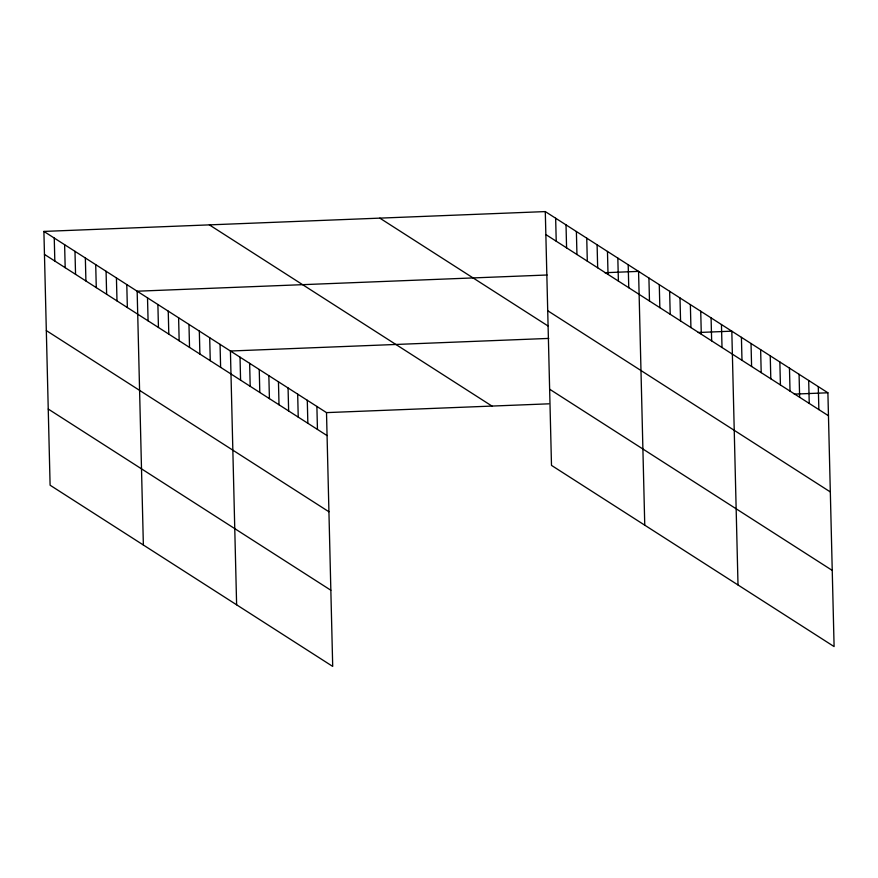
<?xml version="1.0" encoding="UTF-8"?>
<svg xmlns="http://www.w3.org/2000/svg" width="878" height="878" viewBox="0 0 878 878"><rect width="100%" height="100%" fill="white"/><g stroke="black" fill="none" stroke-linecap="round" stroke-linejoin="round"><path stroke-width="1.32" d="M43.9 231.419L326.506 412.616L332.707 666.413L50.101 485.216L43.9 231.419L545.293 211.587L827.899 392.784L834.1 646.581L551.494 465.384L545.293 211.587M547.082 275.001L137.155 291.211L143.366 545.019M604.92 272.718L638.558 271.379L644.759 525.176M548.761 338.414L230.42 351.013L236.621 604.81M698.186 332.51L731.813 331.171L738.014 584.967M326.506 412.616L548.783 403.825M794.272 394.112L827.899 392.784M545.853 234.569L828.459 415.755M547.718 310.735L830.325 491.932M379.834 218.139L547.927 325.914M549.639 389.217L832.234 570.404M209.359 224.878L491.965 406.064M44.46 254.4L327.066 435.598M46.325 330.578L328.921 511.764M48.246 409.049L330.841 590.235M818.285 386.616L818.856 409.598M808.682 380.459L809.242 403.441M799.068 374.302L799.639 397.284M789.465 368.134L790.024 391.116M779.851 361.977L780.421 384.959M770.247 355.82L770.807 378.802M760.633 349.653L761.204 372.634M751.03 343.496L751.59 366.477M741.416 337.339L741.987 360.32M721.453 324.531L722.012 347.512M711.092 317.891L711.652 340.873M700.732 311.24L701.292 334.222M690.36 304.6L690.931 327.582M680 297.96L680.56 320.942M669.64 291.309L670.199 314.291M659.279 284.67L659.839 307.651M648.919 278.03L649.479 301.011M628.198 264.739L628.758 287.721M617.827 258.099L618.397 281.081M607.466 251.448L608.026 274.43M597.106 244.808L597.666 267.79M586.745 238.168L587.305 261.15M576.385 231.518L576.945 254.499M566.025 224.878L566.584 247.859M555.653 218.238L556.224 241.22M316.892 406.448L317.452 429.43M307.289 400.291L307.849 423.273M297.675 394.134L298.235 417.116M288.072 387.966L288.632 410.948M278.458 381.809L279.017 404.791M268.855 375.652L269.414 398.634M259.24 369.484L259.8 392.466M249.637 363.327L250.197 386.309M240.023 357.17L240.583 380.152M220.06 344.363L220.619 367.344M209.688 337.723L210.259 360.704M199.328 331.083L199.888 354.053M188.968 324.432L189.527 347.414M178.607 317.792L179.167 340.774M168.247 311.152L168.806 334.123M157.886 304.501L158.446 327.483M147.515 297.861L148.086 320.843M126.794 284.571L127.354 307.552M116.434 277.931L116.993 300.913M106.073 271.28L106.633 294.262M95.713 264.64L96.273 287.622M85.353 258L85.912 280.982M74.981 251.349L75.552 274.331M64.621 244.71L65.181 267.691M54.26 238.07L54.82 261.051"/></g></svg>
